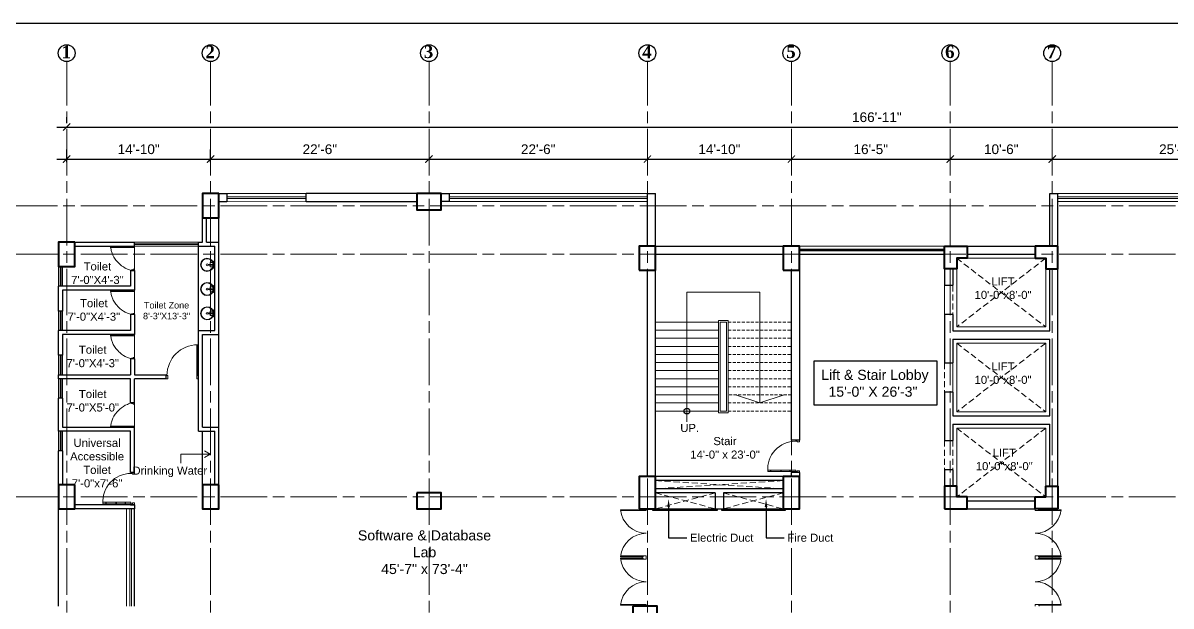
# Model space of a CAD drawing. Header units: inches. Extents: x -12 to 20935469, y -1604 to 24729220.
# Drawn here: x 20872305 to 20873725, y 24721861 to 24722582 of the extents above; entities that cross this region are included whole.
import ezdxf
from ezdxf import colors
from ezdxf.entities.mleader import LeaderData, LeaderLine
from ezdxf.math import Vec2, Vec3

# ---------------------------------------------------------------- set-up
doc = ezdxf.new("R2010")
doc.units = ezdxf.units.IN
doc.header["$LTSCALE"] = 0.03
doc.header["$MEASUREMENT"] = 0
doc.header["$PDMODE"] = 32
doc.header["$PDSIZE"] = 15
doc.linetypes.add('ACAD_ISO08W100', pattern=[36, 24, -3, 6, -3])
doc.linetypes.add('DASHED2', pattern=[0.375, 0.25, -0.125])
for name, color, linetype, lineweight in [('column', 1, 'Continuous', 40), ('Dim Line', 252, 'Continuous', 13), ('Door', 7, 'Continuous', 18), ('Dot', 253, 'Continuous', 0), ('Gas', 21, 'Continuous', 5), ('Glass Line', 252, 'Continuous', 9), ('Grid Line', 252, 'Continuous', 18), ('Hatch', 253, 'Continuous', 15), ('Main Wall', 7, 'Continuous', 30), ('RAIL', 23, 'Continuous', 13), ('STAIR', 46, 'Continuous', 15), ('TOILET FIXTURE', 142, 'Continuous', 5), ('wind.', 150, 'Continuous', 20)]:
    doc.layers.add(name, color=color, linetype=linetype, lineweight=lineweight)
doc.layers.add('FUR', color=251, linetype='Continuous')
doc.layers.add('TEXT', color=7, linetype='Continuous')
doc.styles.add('2', font='swisscl.ttf')
doc.styles.add('RomanS', font='arial.ttf', dxfattribs={"height": 12})
doc.styles.get("Standard").update_dxf_attribs({"font": 'timesbd.ttf'})
doc.dimstyles.new('Aec_Arch_I', dxfattribs={"dimscale": 96, "dimtxt": 12, "dimasz": 0.09375, "dimexe": 0.125, "dimexo": 0.125, "dimgap": 0.0625, "dimtad": 1, "dimdec": 0, "dimzin": 3, "dimdsep": 46, "dimlunit": 4, "dimtxsty": 'RomanS', "dimblk1": 'ARCHTICK', "dimblk2": 'ARCHTICK', "dimsah": 1, "dimcen": 0.09375, "dimdle": 0.125, "dimadec": 0, "dimazin": 0, "dimtfac": 0.75, "dimtdec": 0, "dimtmove": 2, "dimatfit": 3, "dimldrblk": 'ARCHTICK', "dimfxl": 1, "dimfrac": 1, "dimtolj": 1, "dimtzin": 0, "dimarcsym": 0})

# ---------------------------------------------------------------- blocks, each defined once
blk = doc.blocks.new('Door_45')
at = {"layer": 'Door'}
for p, q in [((1.5, 5), (1.5, 44)), ((1.5, 40), (2.2, 40)), ((2.2, 40), (2.2, 39.5)), ((2.2, 39.5), (2.7, 39.5)), ((2.7, 39.5), (2.7, 40)), ((2.7, 40), (3.5, 40)), ((3.5, 44), (3.5, 5)), ((1.5, 25.8), (2.2, 25.8)), ((2.2, 25.8), (2.2, 25.3)), ((2.2, 25.3), (2.7, 25.3)), ((2.7, 25.8), (3.5, 25.8)), ((2.7, 25.3), (2.7, 25.8)), ((0, 0), (0, 5)), ((0, 5), (1.5, 5)), ((1.5, 12.6), (2.2, 12.6)), ((3.5, 5), (1.5, 5)), ((1.5, 5), (1.5, 3)), ((1.5, 3), (2.5, 3)), ((2.2, 12.6), (2.2, 13.1)), ((2.2, 13.1), (2.7, 13.1)), ((2.5, 3), (2.5, 0)), ((2.7, 13.1), (2.7, 12.6)), ((2.7, 12.6), (3.5, 12.6)), ((42.5, 3), (42.5, 0)), ((43.5, 3), (42.5, 3)), ((45, 5), (43.5, 5)), ((43.5, 5), (43.5, 3)), ((45, 0), (45, 5)), ((2.5, 0), (0, 0)), ((42.5, 0), (45, 0))]:
    blk.add_line(p, q, dxfattribs=at)
blk.add_arc((4.7, 5.3), 38.8, 359.6233, 94.6685, dxfattribs=at)
blk = doc.blocks.new('_ArchTick')
at = {"color": 0, "linetype": 'ByBlock', "lineweight": 35, "const_width": 0.15}
blk.add_lwpolyline([(-0.5, -0.5), (0.5, 0.5)], dxfattribs=at)
blk = doc.blocks.new('*D14')
at = {"layer": 'Defpoints', "color": 0, "transparency": 16777216}
for p in [(20831126.3, 24724578.2), (20830948.3, 24724562.3), (20831126.3, 24724562.3)]:
    blk.add_point(p, dxfattribs=at)
at = {"layer": 'Dim Line', "color": 0, "lineweight": -2, "transparency": 16777216}
for p, q in [((20830948.3, 24724574.3), (20830948.3, 24724590.2)), ((20831126.3, 24724574.3), (20831126.3, 24724590.2)), ((20830936.3, 24724578.2), (20831138.3, 24724578.2))]:
    blk.add_line(p, q, dxfattribs=at)
at = {"layer": 'Dim Line', "color": 0, "lineweight": -2, "transparency": 16777216, "xscale": 9, "yscale": 9, "zscale": 9, "rotation": 180}
blk.add_blockref('_ArchTick', (20830948.3, 24724578.2), dxfattribs=at)
at = {"layer": 'Dim Line', "color": 0, "lineweight": -2, "transparency": 16777216, "xscale": 9, "yscale": 9, "zscale": 9}
blk.add_blockref('_ArchTick', (20831126.3, 24724578.2), dxfattribs=at)
at = {"layer": 'Dim Line', "color": 0, "transparency": 16777216, "insert": (20831037.3, 24724590.3), "char_height": 12, "attachment_point": 5, "style": 'RomanS'}
blk.add_mtext('\\A1;14\'-10"', dxfattribs=at)
blk = doc.blocks.new('*D7')
at = {"layer": 'Defpoints', "color": 0, "transparency": 16777216}
for p in [(20831396.3, 24724578.2), (20831396.3, 24724578.2), (20831126.3, 24724562.3)]:
    blk.add_point(p, dxfattribs=at)
at = {"layer": 'Dim Line', "color": 0, "lineweight": -2, "transparency": 16777216}
for p, q in [((20831126.3, 24724574.3), (20831126.3, 24724590.2)), ((20831114.3, 24724578.2), (20831408.3, 24724578.2))]:
    blk.add_line(p, q, dxfattribs=at)
at = {"layer": 'Dim Line', "color": 0, "lineweight": -2, "transparency": 16777216, "xscale": 9, "yscale": 9, "zscale": 9, "rotation": 180}
blk.add_blockref('_ArchTick', (20831126.3, 24724578.2), dxfattribs=at)
at = {"layer": 'Dim Line', "color": 0, "lineweight": -2, "transparency": 16777216, "xscale": 9, "yscale": 9, "zscale": 9}
blk.add_blockref('_ArchTick', (20831396.3, 24724578.2), dxfattribs=at)
at = {"layer": 'Dim Line', "color": 0, "transparency": 16777216, "insert": (20831261.3, 24724590.3), "char_height": 12, "attachment_point": 5, "style": 'RomanS'}
blk.add_mtext('\\A1;22\'-6"', dxfattribs=at)
blk = doc.blocks.new('*D8')
at = {"layer": 'Defpoints', "color": 0, "transparency": 16777216}
for p in [(20831396.3, 24724578.2), (20831666.3, 24724578.2), (20831666.3, 24724578.2)]:
    blk.add_point(p, dxfattribs=at)
at = {"layer": 'Dim Line', "color": 0, "lineweight": -2, "transparency": 16777216}
blk.add_line((20831384.3, 24724578.2), (20831678.3, 24724578.2), dxfattribs=at)
at = {"layer": 'Dim Line', "color": 0, "lineweight": -2, "transparency": 16777216, "xscale": 9, "yscale": 9, "zscale": 9, "rotation": 180}
blk.add_blockref('_ArchTick', (20831396.3, 24724578.2), dxfattribs=at)
at = {"layer": 'Dim Line', "color": 0, "lineweight": -2, "transparency": 16777216, "xscale": 9, "yscale": 9, "zscale": 9}
blk.add_blockref('_ArchTick', (20831666.3, 24724578.2), dxfattribs=at)
at = {"layer": 'Dim Line', "color": 0, "transparency": 16777216, "insert": (20831531.3, 24724590.3), "char_height": 12, "attachment_point": 5, "style": 'RomanS'}
blk.add_mtext('\\A1;22\'-6"', dxfattribs=at)
blk = doc.blocks.new('*D9')
at = {"layer": 'Defpoints', "color": 0, "transparency": 16777216}
for p in [(20831666.3, 24724578.2), (20831844.3, 24724578.2), (20831844.3, 24724578.2)]:
    blk.add_point(p, dxfattribs=at)
at = {"layer": 'Dim Line', "color": 0, "lineweight": -2, "transparency": 16777216}
blk.add_line((20831654.3, 24724578.2), (20831856.3, 24724578.2), dxfattribs=at)
at = {"layer": 'Dim Line', "color": 0, "lineweight": -2, "transparency": 16777216, "xscale": 9, "yscale": 9, "zscale": 9, "rotation": 180}
blk.add_blockref('_ArchTick', (20831666.3, 24724578.2), dxfattribs=at)
at = {"layer": 'Dim Line', "color": 0, "lineweight": -2, "transparency": 16777216, "xscale": 9, "yscale": 9, "zscale": 9}
blk.add_blockref('_ArchTick', (20831844.3, 24724578.2), dxfattribs=at)
at = {"layer": 'Dim Line', "color": 0, "transparency": 16777216, "insert": (20831755.3, 24724590.3), "char_height": 12, "attachment_point": 5, "style": 'RomanS'}
blk.add_mtext('\\A1;14\'-10"', dxfattribs=at)
blk = doc.blocks.new('*D21')
at = {"layer": 'Defpoints', "color": 0, "transparency": 16777216}
for p in [(20831844.3, 24724578.2), (20832040.8, 24724578.2), (20832040.8, 24724578.2)]:
    blk.add_point(p, dxfattribs=at)
at = {"layer": 'Dim Line', "color": 0, "lineweight": -2, "transparency": 16777216}
for p, q in [((20831832.3, 24724578.2), (20832052.8, 24724578.2)), ((20831844.3, 24724566.2), (20831844.3, 24724566.2)), ((20832040.8, 24724566.2), (20832040.8, 24724566.2))]:
    blk.add_line(p, q, dxfattribs=at)
at = {"layer": 'Dim Line', "color": 0, "lineweight": -2, "transparency": 16777216, "xscale": 9, "yscale": 9, "zscale": 9, "rotation": 180}
blk.add_blockref('_ArchTick', (20831844.3, 24724578.2), dxfattribs=at)
at = {"layer": 'Dim Line', "color": 0, "lineweight": -2, "transparency": 16777216, "xscale": 9, "yscale": 9, "zscale": 9}
blk.add_blockref('_ArchTick', (20832040.8, 24724578.2), dxfattribs=at)
at = {"layer": 'Dim Line', "color": 0, "transparency": 16777216, "insert": (20831942.5, 24724590.3), "char_height": 12, "attachment_point": 5, "style": 'RomanS'}
blk.add_mtext('\\A1;16\'-5"', dxfattribs=at)
blk = doc.blocks.new('*D22')
at = {"layer": 'Defpoints', "color": 0, "transparency": 16777216}
for p in [(20832040.8, 24724578.2), (20832166.8, 24724578.2), (20832166.8, 24724578.2)]:
    blk.add_point(p, dxfattribs=at)
at = {"layer": 'Dim Line', "color": 0, "lineweight": -2, "transparency": 16777216}
for p, q in [((20832028.8, 24724578.2), (20832178.8, 24724578.2)), ((20832040.8, 24724566.2), (20832040.8, 24724566.2)), ((20832166.8, 24724566.2), (20832166.8, 24724566.2))]:
    blk.add_line(p, q, dxfattribs=at)
at = {"layer": 'Dim Line', "color": 0, "lineweight": -2, "transparency": 16777216, "xscale": 9, "yscale": 9, "zscale": 9, "rotation": 180}
blk.add_blockref('_ArchTick', (20832040.8, 24724578.2), dxfattribs=at)
at = {"layer": 'Dim Line', "color": 0, "lineweight": -2, "transparency": 16777216, "xscale": 9, "yscale": 9, "zscale": 9}
blk.add_blockref('_ArchTick', (20832166.8, 24724578.2), dxfattribs=at)
at = {"layer": 'Dim Line', "color": 0, "transparency": 16777216, "insert": (20832103.8, 24724590.3), "char_height": 12, "attachment_point": 5, "style": 'RomanS'}
blk.add_mtext('\\A1;10\'-6"', dxfattribs=at)
blk = doc.blocks.new('*D23')
at = {"layer": 'Defpoints', "color": 0, "transparency": 16777216}
for p in [(20832166.8, 24724578.2), (20832473.8, 24724578.2), (20832473.8, 24724578.2)]:
    blk.add_point(p, dxfattribs=at)
at = {"layer": 'Dim Line', "color": 0, "lineweight": -2, "transparency": 16777216}
for p, q in [((20832154.8, 24724578.2), (20832485.8, 24724578.2)), ((20832166.8, 24724566.2), (20832166.8, 24724566.2)), ((20832473.8, 24724566.2), (20832473.8, 24724566.2))]:
    blk.add_line(p, q, dxfattribs=at)
at = {"layer": 'Dim Line', "color": 0, "lineweight": -2, "transparency": 16777216, "xscale": 9, "yscale": 9, "zscale": 9, "rotation": 180}
blk.add_blockref('_ArchTick', (20832166.8, 24724578.2), dxfattribs=at)
at = {"layer": 'Dim Line', "color": 0, "lineweight": -2, "transparency": 16777216, "xscale": 9, "yscale": 9, "zscale": 9}
blk.add_blockref('_ArchTick', (20832473.8, 24724578.2), dxfattribs=at)
at = {"layer": 'Dim Line', "color": 0, "transparency": 16777216, "insert": (20832320.3, 24724590.3), "char_height": 12, "attachment_point": 5, "style": 'RomanS'}
blk.add_mtext('\\A1;25\'-7"', dxfattribs=at)
blk = doc.blocks.new('*D13')
at = {"layer": 'Defpoints', "color": 0, "transparency": 16777216}
for p in [(20830948.3, 24724610.7), (20832951.8, 24724617.8), (20832951.8, 24724610.7)]:
    blk.add_point(p, dxfattribs=at)
at = {"layer": 'Dim Line', "color": 0, "lineweight": -2, "transparency": 16777216}
for p, q in [((20830948.3, 24724622.7), (20830948.3, 24724629.8)), ((20832951.8, 24724622.7), (20832951.8, 24724629.8)), ((20830936.3, 24724617.8), (20832963.8, 24724617.8))]:
    blk.add_line(p, q, dxfattribs=at)
at = {"layer": 'Dim Line', "color": 0, "lineweight": -2, "transparency": 16777216, "xscale": 9, "yscale": 9, "zscale": 9, "rotation": 180}
blk.add_blockref('_ArchTick', (20830948.3, 24724617.8), dxfattribs=at)
at = {"layer": 'Dim Line', "color": 0, "lineweight": -2, "transparency": 16777216, "xscale": 9, "yscale": 9, "zscale": 9}
blk.add_blockref('_ArchTick', (20832951.8, 24724617.8), dxfattribs=at)
at = {"layer": 'Dim Line', "color": 0, "transparency": 16777216, "insert": (20831950, 24724629.9), "char_height": 12, "attachment_point": 5, "style": 'RomanS'}
blk.add_mtext('\\A1;166\'-11"', dxfattribs=at)
blk = doc.blocks.new('sssss-flat-876')
at = {"layer": 'Door', "linetype": 'Continuous', "ltscale": 3}
blk.add_line((3666.5, 84027.2), (3666.5, 84055.7), dxfattribs=at)
at = {"layer": 'Door', "linetype": 'Continuous', "ltscale": 3, "extrusion": (-7.21527e-09, -3.35624e-18, 1), "elevation": 0}
for points in [[(3666.5, 84057.2), (3666.5, 84055.7), (3668.4, 84055.7), (3668.4, 84056.5), (3670.2, 84056.5), (3670.2, 84057.2)], [(3668.4, 84055.7), (3696.2, 84055.7), (3696.2, 84056.5), (3668.4, 84056.5)]]:
    blk.add_lwpolyline(points, close=True, dxfattribs=at)
at = {"layer": 'Door', "linetype": 'Continuous', "ltscale": 3, "flags": 128}
blk.add_lwpolyline([(3670.2, 84027.2, 0.04096), (3675.5, 84028.9, 0.082496), (3684.9, 84034.8, 0.052187), (3689.7, 84040, 0.043988), (3692.9, 84045, 0.036571), (3694.8, 84049.6, 0.034751), (3695.9, 84054.2, 0.011435), (3696.2, 84055.7)], format="xyb", dxfattribs=at)
at = {"layer": 'Door', "linetype": 'Continuous', "ltscale": 3}
blk.add_lwpolyline([(3666.5, 84027.2), (3666.5, 84028.7), (3668.4, 84028.7), (3668.4, 84027.9), (3670.2, 84027.9), (3670.2, 84027.2)], close=True, dxfattribs=at)
blk = doc.blocks.new('7-flat-72')
at = {"layer": 'Glass Line', "color": 8, "ltscale": 20}
for p, q in [((-64478.7, 376960.5), (-64480.3, 376960.5)), ((-64480.3, 376959.5), (-64480.3, 376960.5)), ((-64480.3, 376959.5), (-64480.3, 376960.5)), ((-64478.7, 376959.5), (-64480.3, 376959.5)), ((-64480.3, 376959.1), (-64480.3, 376959.4)), ((-64478.7, 376959.4), (-64480.3, 376959.4)), ((-64478.7, 376959.1), (-64480.3, 376959.1)), ((-64480.2, 376959.4), (-64480.2, 376959.5)), ((-64480.1, 376959.5), (-64480.1, 376960.5)), ((-64479.9, 376959.5), (-64479.9, 376960.5)), ((-64479.5, 376959.5), (-64479.5, 376960.5)), ((-64479.1, 376959.5), (-64479.1, 376960.5)), ((-64478.9, 376959.5), (-64478.9, 376960.5)), ((-64478.9, 376959.4), (-64478.9, 376959.5)), ((-64478.8, 376959.5), (-64478.8, 376960.5)), ((-64478.7, 376959.5), (-64478.7, 376960.5)), ((-64478.7, 376959.1), (-64478.7, 376959.4)), ((-64475.1, 376959.4), (-64476.9, 376959.4)), ((-64476.9, 376959.1), (-64476.9, 376959.4)), ((-64475.1, 376959.1), (-64476.9, 376959.1)), ((-64476.6, 376959.4), (-64476.6, 376966.6)), ((-64475.5, 376966.6), (-64476.6, 376966.6)), ((-64475.5, 376959.4), (-64475.5, 376966.6)), ((-64475.1, 376959.1), (-64475.1, 376959.4)), ((-64473.3, 376960.5), (-64471.7, 376960.5)), ((-64473.3, 376959.5), (-64473.3, 376960.5)), ((-64473.3, 376959.5), (-64473.3, 376960.5)), ((-64473.3, 376959.5), (-64471.7, 376959.5)), ((-64473.3, 376959.1), (-64473.3, 376959.4)), ((-64473.3, 376959.4), (-64471.7, 376959.4)), ((-64473.3, 376959.1), (-64471.7, 376959.1)), ((-64473.1, 376959.5), (-64473.1, 376960.5)), ((-64473.1, 376959.4), (-64473.1, 376959.5)), ((-64472.9, 376959.5), (-64472.9, 376960.5)), ((-64472.5, 376959.5), (-64472.5, 376960.5)), ((-64472.1, 376959.5), (-64472.1, 376960.5)), ((-64471.9, 376959.5), (-64471.9, 376960.5)), ((-64471.9, 376959.4), (-64471.9, 376959.5)), ((-64471.8, 376959.5), (-64471.8, 376960.5)), ((-64471.7, 376959.5), (-64471.7, 376960.5)), ((-64471.7, 376959.1), (-64471.7, 376959.4))]:
    blk.add_line(p, q, dxfattribs=at)
blk.add_circle((-64476, 376968.4, 0), 1.08, dxfattribs=at)
for radius, start, end in [(8.1, 273.8334, 266.1883), (7.55, 274.115, 265.9068)]:
    blk.add_arc((-64476, 376968.4, 0), radius, start, end, dxfattribs=at)
blk = doc.blocks.new('SFSFSFS-flat-72')
at = {"layer": 'TOILET FIXTURE', "ltscale": 0.2}
blk.add_lwpolyline([(-3918.5, -3608.1), (-3918.5, -3602.7), (-3923.9, -3602.7), (-3923.9, -3608.1)], close=True, dxfattribs=at)
at = {"layer": 'TOILET FIXTURE', "ltscale": 20}
blk.add_blockref('7-flat-72', (60554.8, -380567.2), dxfattribs=at)
blk = doc.blocks.new('$D40')
at = {"layer": 'Door'}
for p, q in [((1, 4), (1, 42)), ((2, 0), (2, 42)), ((1, 5), (0, 5)), ((2, 0), (0, 0)), ((2, 4), (1, 4)), ((39, 4), (38, 4)), ((38, 4), (38, 0)), ((40, 0), (38, 0)), ((40, 5), (39, 5)), ((39, 5), (39, 4))]:
    blk.add_line(p, q, dxfattribs=at)
blk.add_arc((1, 4), 38, 0, 90, dxfattribs=at)
blk = doc.blocks.new('A$C36295410')
at = {"layer": 'Door'}
for p, q in [((1, 4), (1, 32)), ((2, 0), (2, 32)), ((58, 0), (58, 32)), ((59, 4), (59, 32)), ((1, 5), (0, 5)), ((2, 4), (1, 4)), ((58, 4), (59, 4)), ((59, 5), (60, 5)), ((2, 0), (0, 0)), ((58, 0), (60, 0))]:
    blk.add_line(p, q, dxfattribs=at)
for centre, start, end in [((-2.5, -0.3), 0.5906, 83.7783), ((62.5, -0.3), 96.2217, 179.4094)]:
    blk.add_arc(centre, 32.5, start, end, dxfattribs=at)
blk = doc.blocks.new('fff')
at = {"layer": 'Grid Line', "color": 252, "linetype": 'ACAD_ISO08W100', "lineweight": 9, "ltscale": 80, "true_color": 0x939598}
for p, q in [((20830948.3, 24723521.1), (20830948.3, 24724698.8)), ((20831126.3, 24723521.1), (20831126.3, 24724698.8)), ((20831396.3, 24723521.1), (20831396.3, 24724698.8)), ((20831666.3, 24723521.1), (20831666.3, 24724698.8)), ((20831844.3, 24723521.1), (20831844.3, 24724698.8)), ((20832040.8, 24723521.1), (20832040.8, 24724698.8)), ((20832166.8, 24723521.1), (20832166.8, 24724698.8)), ((20833096.9, 24724520.6), (20830726.1, 24724520.6)), ((20833096.9, 24724460.6), (20830726.1, 24724460.6)), ((20833096.9, 24724160.7), (20830726.1, 24724160.7))]:
    blk.add_line(p, q, dxfattribs=at)
at = {"layer": 'Dim Line'}
for base, p1, p2, picture, middle in [((20832951.7523, 24724617.8128), (20830948.3088, 24724610.7482), (20832951.7523, 24724610.7482), '*D13', (20831950.0306, 24724629.9397)), ((20831126.3, 24724578.2), (20830948.3, 24724562.3), (20831126.3, 24724562.3), '*D14', (20831037.3, 24724590.3)), ((20831396.3, 24724578.2), (20831126.3, 24724562.3), (20831396.3, 24724578.2), '*D7', (20831261.3, 24724590.3)), ((20831666.3, 24724578.2), (20831396.3, 24724578.2), (20831666.3, 24724578.2), '*D8', (20831531.3, 24724590.3)), ((20831844.3, 24724578.2), (20831666.3, 24724578.2), (20831844.3, 24724578.2), '*D9', (20831755.3, 24724590.3)), ((20832040.7792, 24724578.1666), (20831844.25, 24724578.1666), (20832040.7792, 24724578.1666), '*D21', (20831942.5146, 24724590.2934)), ((20832166.8, 24724578.2), (20832040.8, 24724578.2), (20832166.8, 24724578.2), '*D22', (20832103.8, 24724590.3)), ((20832473.8, 24724578.2), (20832166.8, 24724578.2), (20832473.8, 24724578.2), '*D23', (20832320.3, 24724590.3))]:
    dim = blk.add_linear_dim(base=base, p1=p1, p2=p2, dimstyle='Aec_Arch_I', dxfattribs=at)
    dim.commit()
    dim.dimension.update_dxf_attribs({"geometry": picture, "text_midpoint": middle})

msp = doc.modelspace()

# ---------------------------------------------------------------- linework, layer by layer
for p, q in [((20872822.3, 24722370.9), (20872822.3, 24722360.9)), ((20872547.3, 24722310.9), (20872547.3, 24722340.9)), ((20872349.3, 24722310.9), (20872349.3, 24722310.9)), ((20872522.3, 24722201.6), (20872522.3, 24722305.9)), ((20873265.2, 24722296), (20873444.8, 24722296)), ((20872547.3, 24722082), (20872547.3, 24722196.6)), ((20872527.3, 24722011), (20872527.3, 24722077)), ((20872349.3, 24721861), (20872349.3, 24721984)), ((20872438.3, 24721986.2), (20872443.3, 24721986.2)), ((20872433.3, 24721981.2), (20872349.3, 24721981)), ((20872443.3, 24721861), (20872443.3, 24721981.2))]:
    msp.add_line(p, q)
for points in [[(20873283.4, 24722164.1), (20873435, 24722164.1), (20873435, 24722109.5), (20873283.4, 24722109.5)], [(20873084.2, 24721981), (20873163.5, 24721981), (20873163.5, 24721979), (20873084.2, 24721979)], [(20873169.2, 24721981), (20873247.5, 24721981), (20873247.5, 24721979), (20873169.2, 24721979)]]:
    msp.add_lwpolyline(points, close=True)
msp.add_circle((20873126.2, 24722102), 3.61)
at = {"layer": 'column', "lineweight": 40, "ltscale": 20}
for points in [[(20872547.3, 24722370.9), (20872527.3, 24722370.9), (20872527.3, 24722340.9), (20872547.3, 24722340.9)], [(20872792.3, 24722370.9), (20872792.3, 24722350.9), (20872822.3, 24722350.9), (20872822.3, 24722370.9)], [(20872369.3, 24722310.9), (20872349.3, 24722310.9), (20872349.3, 24722280.9), (20872369.3, 24722280.9)], [(20873067.3, 24722276), (20873087.3, 24722276), (20873087.3, 24722306), (20873067.3, 24722306)], [(20873245.2, 24722276), (20873265.2, 24722276), (20873265.2, 24722306), (20873245.2, 24722306)], [(20872369.3, 24722011), (20872349.3, 24722011), (20872349.3, 24721981), (20872369.3, 24721981)], [(20872547.3, 24722011), (20872527.3, 24722011), (20872527.3, 24721981), (20872547.3, 24721981)], [(20873067.3, 24721981), (20873087.3, 24721981), (20873087.3, 24722021), (20873067.3, 24722021)], [(20873245.2, 24721981), (20873265.2, 24721981), (20873265.2, 24722021), (20873245.2, 24722021)], [(20872792.3, 24722001), (20872792.3, 24721981), (20872822.2, 24721981), (20872822.2, 24722001)], [(20873059.3, 24721861), (20873059.3, 24721841), (20873089.3, 24721841), (20873089.3, 24721861)]]:
    msp.add_lwpolyline(points, close=True, dxfattribs=at)
for points in [[(20873444.8, 24722306), (20873472.8, 24722306), (20873472.8, 24722291), (20873459.8, 24722291), (20873459.8, 24722278), (20873444.8, 24722278), (20873444.8, 24722306)], [(20873584.8, 24722306), (20873556.8, 24722306), (20873556.8, 24722291), (20873569.8, 24722291), (20873569.8, 24722278), (20873584.8, 24722278), (20873584.8, 24722306)], [(20873444.8, 24721981), (20873472.8, 24721981), (20873472.8, 24721996), (20873459.8, 24721996), (20873459.8, 24722009), (20873444.8, 24722009), (20873444.8, 24721981)], [(20873584.8, 24721981), (20873556.8, 24721981), (20873556.8, 24721996), (20873569.8, 24721996), (20873569.8, 24722009), (20873584.8, 24722009), (20873584.8, 24721981)]]:
    msp.add_lwpolyline(points, dxfattribs=at)
at = {"layer": 'Defpoints'}
msp.add_lwpolyline([(20872104.8, 24722581.7), (20874543.6, 24722581.7), (20874543.6, 24721123.2), (20872104.8, 24721123.2)], close=True, dxfattribs=at)
at = {"layer": 'Dot', "linetype": 'DASHED2', "lineweight": 0, "ltscale": 1000}
for p, q in [((20873459.7, 24722291), (20873569.8, 24722206)), ((20873569.8, 24722291), (20873459.7, 24722206)), ((20873454.8, 24722257.5), (20873454.8, 24722221.5)), ((20873459.7, 24722186), (20873569.8, 24722101)), ((20873569.8, 24722186), (20873459.7, 24722101)), ((20873444.8, 24722161.5), (20873444.8, 24722125.5)), ((20873459.8, 24722081), (20873569.8, 24721995.9)), ((20873569.8, 24722081), (20873459.8, 24721995.9)), ((20873444.8, 24722065.5), (20873444.8, 24722029.5)), ((20873454.8, 24722065.5), (20873454.8, 24722029.5)), ((20873087.3, 24722016), (20873245.2, 24722006)), ((20873245.2, 24722016), (20873087.3, 24722006)), ((20873161.2, 24722001), (20873087.3, 24721981)), ((20873087.3, 24722001), (20873161.2, 24721981)), ((20873171.2, 24722001), (20873245.2, 24721981)), ((20873245.2, 24722001), (20873171.2, 24721981))]:
    msp.add_line(p, q, dxfattribs=at)
at = {"layer": 'Gas', "color": 0, "lineweight": 5}
for points in [[(20873459.7, 24722206), (20873569.8, 24722206), (20873569.8, 24722291), (20873459.7, 24722291)], [(20873177.2, 24722100), (20873165.2, 24722100), (20873165.2, 24722214), (20873177.2, 24722214)], [(20873175.2, 24722102), (20873167.2, 24722102), (20873167.2, 24722212), (20873175.2, 24722212)], [(20873459.7, 24722101), (20873569.8, 24722101), (20873569.8, 24722186), (20873459.7, 24722186)], [(20873459.8, 24721995.9), (20873569.8, 24721995.9), (20873569.8, 24722081), (20873459.8, 24722081)]]:
    msp.add_lwpolyline(points, close=True, dxfattribs=at)
at = {"layer": 'Hatch', "lineweight": 0}
msp.add_line((20873444.8, 24722257.5), (20873444.8, 24722221.5), dxfattribs=at)
at = {"layer": 'Main Wall'}
for p, q in [((20872547.3, 24722370.9), (20872557.3, 24722370.9)), ((20872557.3, 24722370.9), (20872557.3, 24722360.8)), ((20872792.3, 24722370.9), (20872655.3, 24722370.9)), ((20872655.3, 24722360.9), (20872655.3, 24722370.9)), ((20873077.3, 24722370.9), (20873087.3, 24722370.9)), ((20873077.3, 24722306), (20873077.3, 24722370.9)), ((20873087.3, 24722306), (20873087.3, 24722370.9)), ((20873574.8, 24722370.9), (20873584.8, 24722370.9)), ((20873574.8, 24722306), (20873574.8, 24722370.9)), ((20873584.8, 24722306), (20873584.8, 24722370.9)), ((20872557.3, 24722360.8), (20872547.3, 24722360.8)), ((20872655.3, 24722360.9), (20872792.3, 24722360.9)), ((20872527.3, 24722310.9), (20872527.3, 24722340.9)), ((20872532.3, 24722310.9), (20872532.3, 24722340.9)), ((20872369.3, 24722310.9), (20872443.3, 24722310.9)), ((20872443.3, 24722305.9), (20872443.3, 24722310.9)), ((20872522.3, 24722310.9), (20872527.3, 24722310.9)), ((20872522.3, 24722305.9), (20872522.3, 24722310.9)), ((20872532.3, 24722310.9), (20872547.3, 24722310.9)), ((20872547.3, 24722196.6), (20872547.3, 24722310.9)), ((20872369.3, 24722305.9), (20872443.3, 24722305.9)), ((20872522.3, 24722305.9), (20872542.3, 24722305.9)), ((20872542.3, 24722201.6), (20872542.3, 24722305.9)), ((20873087.3, 24722306), (20873245.2, 24722306)), ((20873087.3, 24722295.9), (20873087.3, 24722296)), ((20873087.3, 24722296), (20873245.2, 24722296)), ((20873472.8, 24722306), (20873574.8, 24722306)), ((20873472.8, 24722296), (20873556.8, 24722296)), ((20873087.3, 24722021), (20873087.3, 24722280)), ((20872438.3, 24722275.9), (20872443.3, 24722275.9)), ((20872438.3, 24722275.9), (20872438.3, 24722256.3)), ((20873077.3, 24722021), (20873077.3, 24722276)), ((20873255.2, 24722276), (20873255.2, 24722066)), ((20873265.2, 24722276), (20873265.2, 24722066)), ((20873584.8, 24722009), (20873584.8, 24722278)), ((20872438.3, 24722256.3), (20872349.3, 24722256.3)), ((20872349.3, 24722225.6), (20872349.3, 24722256.3)), ((20872443.3, 24722251.3), (20872354.3, 24722251.3)), ((20872354.3, 24722225.6), (20872349.3, 24722225.6)), ((20872438.3, 24722221.3), (20872438.3, 24722201.6)), ((20872443.3, 24722221.3), (20872438.3, 24722221.3)), ((20872438.3, 24722201.6), (20872349.3, 24722201.6)), ((20872349.3, 24722171), (20872349.3, 24722201.6)), ((20872354.3, 24722196.6), (20872354.3, 24722171)), ((20872443.3, 24722196.6), (20872354.3, 24722196.6)), ((20872522.3, 24722147), (20872522.3, 24722201.6)), ((20872522.3, 24722201.6), (20872542.3, 24722201.6)), ((20872527.3, 24722082), (20872527.3, 24722196.6)), ((20872527.3, 24722196.6), (20872547.3, 24722196.6)), ((20873454.8, 24722201), (20873574.8, 24722201)), ((20873454.8, 24722191), (20873574.8, 24722191)), ((20872354.3, 24722171), (20872349.3, 24722171)), ((20872443.3, 24722166.6), (20872438.3, 24722166.6)), ((20872349.3, 24722147), (20872438.3, 24722147)), ((20872349.3, 24722142), (20872349.3, 24722147)), ((20872438.3, 24722142), (20872349.3, 24722142)), ((20872438.3, 24722112), (20872438.3, 24722142)), ((20872443.3, 24722112), (20872443.3, 24722142)), ((20872482.3, 24722142), (20872443.3, 24722142)), ((20872482.3, 24722142), (20872482.3, 24722147)), ((20872522.3, 24722077), (20872522.3, 24722147)), ((20872354.3, 24722118), (20872349.3, 24722118)), ((20872354.3, 24722118), (20872354.3, 24722082)), ((20872443.3, 24722112), (20872438.3, 24722112)), ((20873454.8, 24722096), (20873574.8, 24722096)), ((20872354.3, 24722082), (20872443.3, 24722082)), ((20872443.3, 24722026.2), (20872443.3, 24722082)), ((20872527.3, 24722082), (20872547.3, 24722082)), ((20872547.3, 24722011), (20872547.3, 24722082)), ((20873454.8, 24722086), (20873574.8, 24722086)), ((20872438.3, 24722026.2), (20872438.3, 24722077)), ((20872522.3, 24722077), (20872542.3, 24722077)), ((20872542.3, 24722011), (20872542.3, 24722077)), ((20872349.3, 24722011), (20872349.3, 24722053)), ((20872354.3, 24722053), (20872349.3, 24722053)), ((20873265.2, 24722066), (20873255.2, 24722066)), ((20872443.3, 24722026.2), (20872438.3, 24722026.2)), ((20873255.2, 24722026), (20873255.2, 24722021)), ((20873265.2, 24722026), (20873255.2, 24722026)), ((20873265.2, 24722026), (20873265.2, 24722021)), ((20873245.2, 24722021), (20873087.3, 24722021)), ((20873245.2, 24722016), (20873087.3, 24722016)), ((20873245.2, 24722006), (20873087.3, 24722006)), ((20873161.2, 24722001), (20873087.3, 24722001)), ((20873161.2, 24722001), (20873161.2, 24721981)), ((20873245.2, 24722001), (20873171.2, 24722001)), ((20873171.2, 24722001), (20873171.2, 24721981)), ((20872443.3, 24721986.2), (20872369.3, 24721986.2)), ((20872443.3, 24721986.2), (20872443.3, 24721981.2)), ((20872443.3, 24721981.2), (20872369.3, 24721981.2)), ((20873161.2, 24721981), (20873171.2, 24721981)), ((20873472.8, 24721981), (20873556.8, 24721981))]:
    msp.add_line(p, q, dxfattribs=at)
at = {"layer": 'Main Wall', "lineweight": 13}
msp.add_line((20873454.8, 24722161.5), (20873454.8, 24722125.5), dxfattribs=at)
at = {"layer": 'Main Wall'}
msp.add_lwpolyline([(20872822.3, 24722370.9), (20872832.3, 24722370.9), (20872832.3, 24722360.9), (20872822.3, 24722360.9)], close=True, dxfattribs=at)
for points in [[(20872443.3, 24722275.9), (20872443.3, 24722251.3)], [(20873444.8, 24722278), (20873444.8, 24722257.5), (20873454.8, 24722257.5)], [(20873454.8, 24722278), (20873454.8, 24722257.5)], [(20873574.8, 24722201), (20873574.8, 24722278)], [(20872354.3, 24722251.3), (20872354.3, 24722225.6)], [(20872443.3, 24722221.3), (20872443.3, 24722196.6)], [(20873454.8, 24722221.5), (20873444.8, 24722221.5), (20873444.8, 24722161.5), (20873454.8, 24722161.5)], [(20873454.8, 24722221.5), (20873454.8, 24722201)], [(20873454.8, 24722191), (20873454.8, 24722161.5)], [(20873574.8, 24722096), (20873574.8, 24722191)], [(20872438.3, 24722166.6), (20872438.3, 24722147)], [(20872443.3, 24722166.6), (20872443.3, 24722147)], [(20872443.3, 24722147), (20872482.3, 24722147)], [(20873454.8, 24722125.5), (20873444.8, 24722125.5), (20873444.8, 24722065.5), (20873454.8, 24722065.5)], [(20873454.8, 24722125.5), (20873454.8, 24722096)], [(20872438.3, 24722077), (20872349.3, 24722077), (20872349.3, 24722118)], [(20873454.8, 24722086), (20873454.8, 24722065.5)], [(20873574.8, 24722009), (20873574.8, 24722086)], [(20872354.3, 24722053), (20872354.3, 24722011)], [(20873454.8, 24722029.5), (20873444.8, 24722029.5), (20873444.8, 24722009), (20873444.8, 24722009)], [(20873454.8, 24722029.5), (20873454.8, 24722009)], [(20873472.8, 24721991), (20873556.8, 24721991)]]:
    msp.add_lwpolyline(points, dxfattribs=at)
at = {"layer": 'RAIL', "lineweight": 9}
for p, q in [((20873126.2, 24722088.9), (20873126.2, 24722249)), ((20873126.2, 24722249), (20873216.2, 24722249)), ((20873216.2, 24722249), (20873216.2, 24722112)), ((20873186.2, 24722122), (20873216.2, 24722112)), ((20873216.2, 24722112), (20873246.2, 24722122))]:
    msp.add_line(p, q, dxfattribs=at)
at = {"layer": 'STAIR', "color": 32, "lineweight": 5}
for p, q in [((20873087.3, 24722212), (20873165.2, 24722212)), ((20873087.3, 24722202), (20873165.2, 24722202)), ((20873087.3, 24722192), (20873165.2, 24722192)), ((20873087.3, 24722182), (20873165.2, 24722182)), ((20873087.3, 24722172), (20873165.2, 24722172)), ((20873087.3, 24722162), (20873165.2, 24722162)), ((20873087.3, 24722152), (20873165.2, 24722152)), ((20873087.3, 24722142), (20873165.2, 24722142)), ((20873087.3, 24722132), (20873165.2, 24722132)), ((20873087.3, 24722122), (20873165.2, 24722122)), ((20873087.3, 24722112), (20873165.2, 24722112)), ((20873087.3, 24722102), (20873165.2, 24722102))]:
    msp.add_line(p, q, dxfattribs=at)
at = {"layer": 'STAIR', "color": 32, "linetype": 'DASHED2', "lineweight": 5, "ltscale": 500}
for p, q in [((20873177.2, 24722212), (20873255.2, 24722212)), ((20873177.2, 24722202), (20873255.2, 24722202)), ((20873177.2, 24722192), (20873255.2, 24722192)), ((20873177.2, 24722182), (20873255.2, 24722182)), ((20873177.2, 24722172), (20873255.2, 24722172)), ((20873177.2, 24722162), (20873255.2, 24722162)), ((20873177.2, 24722152), (20873255.2, 24722152)), ((20873177.2, 24722142), (20873255.2, 24722142)), ((20873177.2, 24722132), (20873255.2, 24722132)), ((20873255.2, 24722122), (20873177.2, 24722122)), ((20873177.2, 24722112), (20873255.2, 24722112)), ((20873195.2, 24722122), (20873255.2, 24722122)), ((20873177.2, 24722102), (20873255.2, 24722102))]:
    msp.add_line(p, q, dxfattribs=at)
at = {"layer": 'STAIR', "color": 253, "lineweight": 5}
for p, q in [((20872536.9, 24722048.7), (20872500.6, 24722048.7)), ((20872500.6, 24722048.7), (20872500.6, 24722037.5)), ((20872536.9, 24722048.7), (20872529.6, 24722052.7)), ((20872536.9, 24722048.7), (20872529.6, 24722044.7))]:
    msp.add_line(p, q, dxfattribs=at)
at = {"layer": 'TEXT'}
for centre in [(20872359.3, 24722544.5), (20872537.3, 24722544.5), (20872807.3, 24722544.5), (20873077.3, 24722544.5), (20873255.2, 24722544.5), (20873451.8, 24722544.5), (20873577.8, 24722544.5)]:
    msp.add_circle(centre, 10.4, dxfattribs=at)
at = {"layer": 'wind.', "lineweight": 5}
for p, q in [((20872655.3, 24722370.9), (20872557.3, 24722370.9)), ((20872557.3, 24722366.8), (20872655.3, 24722366.9)), ((20872822.3, 24722366.9), (20872822.3, 24722366.9)), ((20872832.3, 24722370.9), (20873077.3, 24722370.9)), ((20872832.3, 24722366.9), (20873077.3, 24722366.9)), ((20873584.8, 24722370.9), (20873859.8, 24722370.9)), ((20873584.8, 24722366.9), (20873859.8, 24722366.9)), ((20872557.3, 24722364.8), (20872655.3, 24722364.9)), ((20872557.3, 24722360.8), (20872655.3, 24722360.9)), ((20872822.3, 24722364.9), (20872822.3, 24722364.9)), ((20872832.3, 24722364.9), (20873077.3, 24722364.9)), ((20872832.3, 24722360.9), (20873077.3, 24722360.9)), ((20873584.8, 24722364.9), (20873859.8, 24722364.9)), ((20873584.8, 24722360.9), (20873859.8, 24722360.9)), ((20872443.3, 24722310.9), (20872522.3, 24722310.9)), ((20872443.3, 24722308.9), (20872522.3, 24722308.9)), ((20872443.3, 24722307.9), (20872522.3, 24722307.9)), ((20872443.3, 24722305.9), (20872522.3, 24722305.9)), ((20873265.2, 24722306), (20873444.8, 24722306)), ((20873265.2, 24722302), (20873444.8, 24722302)), ((20873265.2, 24722301), (20873444.8, 24722301)), ((20873265.2, 24722300), (20873444.8, 24722300)), ((20872349.3, 24722256.2), (20872349.3, 24722280.9)), ((20872351.3, 24722256.2), (20872351.3, 24722280.9)), ((20872352.3, 24722256.2), (20872352.3, 24722280.9)), ((20872354.3, 24722256.2), (20872354.3, 24722280.9)), ((20872349.3, 24722201.6), (20872349.3, 24722225.6)), ((20872351.3, 24722201.6), (20872351.3, 24722225.6)), ((20872352.3, 24722201.6), (20872352.3, 24722225.6)), ((20872354.3, 24722201.6), (20872354.3, 24722225.6)), ((20872349.3, 24722147), (20872349.3, 24722171)), ((20872351.3, 24722147), (20872351.3, 24722171)), ((20872352.3, 24722147), (20872352.3, 24722171)), ((20872354.3, 24722147), (20872354.3, 24722171)), ((20872349.3, 24722118), (20872349.3, 24722142)), ((20872351.3, 24722118), (20872351.3, 24722142)), ((20872352.3, 24722118), (20872352.3, 24722142)), ((20872354.3, 24722118), (20872354.3, 24722142)), ((20872349.3, 24722053), (20872349.3, 24722077)), ((20872351.3, 24722053), (20872351.3, 24722077)), ((20872352.3, 24722053), (20872352.3, 24722077)), ((20872354.3, 24722053), (20872354.3, 24722077)), ((20872433.3, 24721861), (20872433.3, 24721981.2)), ((20872437.3, 24721861), (20872437.3, 24721981.2)), ((20872439.3, 24721861), (20872439.3, 24721981.2))]:
    msp.add_line(p, q, dxfattribs=at)
at = {"layer": 'wind.'}
for p, q in [((20872822.3, 24722366.9), (20872822.3, 24722366.9)), ((20872822.3, 24722366.9), (20872822.3, 24722366.9)), ((20872822.3, 24722364.9), (20872822.3, 24722364.9)), ((20872822.3, 24722364.9), (20872822.3, 24722364.9))]:
    msp.add_line(p, q, dxfattribs=at)

# ---------------------------------------------------------------- block references
msp.add_blockref('fff', (41411, -2164.7))
at = {"layer": 'Door', "ltscale": 20, "xscale": -1}
for p in [(20876109.8, 24638248.7), (20876109.8, 24638194.1), (20876109.8, 24638139.4)]:
    msp.add_blockref('sssss-flat-876', p, dxfattribs=at)
at = {"layer": 'Door', "xscale": -1}
msp.add_blockref('$D40', (20872522.3, 24722142), dxfattribs=at)
at = {"layer": 'Door', "ltscale": 20, "rotation": 180}
msp.add_blockref('sssss-flat-876', (20876109.8, 24806139.2), dxfattribs=at)
at = {"layer": 'Door', "color": 250, "ltscale": 20, "xscale": 0.8888888888759539, "yscale": 0.8888888888759539, "zscale": 0.8888888888759539, "rotation": 90.00000000000001}
for p in [(20873265.2, 24722026), (20872443.2, 24721986.2)]:
    msp.add_blockref('Door_45', p, dxfattribs=at)
at = {"layer": 'FUR', "rotation": 90.00000000000001}
for p in [(20873075.9, 24721921), (20873075.9, 24721861)]:
    msp.add_blockref('A$C36295410', p, dxfattribs=at)
at = {"layer": 'FUR', "xscale": -1, "rotation": 270}
for p in [(20873556.8, 24721921), (20873556.8, 24721861)]:
    msp.add_blockref('A$C36295410', p, dxfattribs=at)
at = {"layer": 'TOILET FIXTURE', "ltscale": 20, "rotation": 90.00000000000001}
for p in [(20868934.2, 24726204), (20868934.2, 24726174), (20868934.2, 24726144)]:
    msp.add_blockref('SFSFSFS-flat-72', p, dxfattribs=at)

# ---------------------------------------------------------------- texts
at = {"layer": 'TEXT', "char_height": 15.44, "width": 227.458, "attachment_point": 8, "rotation": 0}
for s, insert in [('\\A1;1', (20872358.8, 24722538.2)), ('\\A1;2', (20872536.7, 24722538.2)), ('\\A1;3', (20872806.7, 24722538.2)), ('\\A1;4', (20873076.7, 24722538.2)), ('\\A1;5', (20873254.7, 24722538.2)), ('\\A1;6', (20873451.2, 24722538.2)), ('\\A1;7', (20873577.2, 24722538.2))]:
    msp.add_mtext(s, dxfattribs=dict(at, insert=insert))
at = {"layer": 'TEXT', "color": 30, "lineweight": 5, "ltscale": 20, "attachment_point": 2, "style": '2'}
for s, width, gutter_width, insert, char_height in [('{\\fArial|b0|i0|c0|p34;\\C0;Toilet \\P7\'-0"X4\'-3"}', 104.76, 0.5, (20872397.3, 24722285.8), 10), ('{\\fArial|b0|i0|c0|p34;\\C0;Toilet \\P7\'-0"X4\'-3"}', 104.76, 0.5, (20872392.9, 24722240.4), 10), ('{\\fArial|b0|i0|c0|p34;\\C0;Toilet Zone\\P8\'-3"X13\'-3"}', 104.76, 0.5, (20872482.8, 24722236.8), 8), ('{\\fArial|b0|i0|c0|p34;\\C0;Toilet \\P7\'-0"X4\'-3"}', 104.76, 0.5, (20872391.5, 24722182.9), 10), ('\\pxsm1,qc;{\\fArial|b0|i0|c0|p34;\\C0; Lift & Stair Lobby\\P15\'-0" X 26\'-3" }', 146.388, 0.75, (20873356.2, 24722153), 12.476), ('{\\fArial|b0|i0|c0|p34;\\C0;Toilet \\P7\'-0"X5\'-0"}', 104.76, 0.5, (20872391.5, 24722128.1), 10), ('{\\fArial|b0|i0|c0|p34;\\C0;UP.}', 104.76, 0.5, (20873129.6, 24722086.1), 10), ('{\\fArial|b0|i0|c0|p34;\\C0;Universal Accessible Toilet\\P7\'-0"x7\'-6"}', 89.095, 0.35, (20872396.9, 24722067.7), 10), ('\\pxsm1;{\\fArial|b0|i0|c0|p34;\\C0;Stair\\P14\'-0" x 23\'-0"  }', 114.807, 0.282, (20873173.3, 24722069.9), 10), ('\\pxsm1;{\\fArial|b0|i0|c0|p34;\\C0;Drinking Water }', 88.563, 0.282, (20872486.8, 24722033.4), 10), ('\\pxsm1;{\\fArial|b0|i0|c0|p34;\\C0;Software & Database \\PLab\\P45\'-7" x 73\'-4" }', 210.15, 0.75, (20872801.7, 24721954.6), 12.476)]:
    msp.add_mtext_dynamic_manual_height_columns(s, width=width, gutter_width=gutter_width, heights=[0], dxfattribs=dict(at, insert=insert, char_height=char_height))
at = {"layer": 'TEXT', "color": 250, "lineweight": 30, "ltscale": 20, "char_height": 10, "attachment_point": 1, "style": '2'}
for width, insert in [(748.022, (20873143, 24722267.3)), (748.022, (20873143, 24722162.3)), (72.173, (20873482.4, 24722055.6))]:
    msp.add_mtext_dynamic_manual_height_columns('\\pxqc;{\\fArial|b0|i0|c0|p34;\\C256;LIFT\\P10\'-0"x8\'-0"}', width=width, gutter_width=0.5, heights=[0], dxfattribs=dict(at, insert=insert))

# ---------------------------------------------------------------- leaders
at = {"layer": 'TEXT', "lineweight": 5, "ltscale": 20}
ml = msp.add_multileader_mtext('Standard', dxfattribs=at)
ml.set_content('{\\fArial|b0|i0|c0|p34; Electric Duct}', color=256)
ml.set_leader_properties()
ml.build(insert=Vec2(0, 0))
ml.multileader.update_dxf_attribs({"text_right_attachment_type": 6, "dogleg_length": 0.36, "arrow_head_size": 10})
ctx = ml.context
ctx.base_point, ctx.char_height, ctx.arrow_head_size, ctx.landing_gap_size, ctx.plane_origin = Vec3(20873126, 24721945.4), 10, 10, 0.09, Vec3(20873103.5, 24721993.3)
ctx.right_attachment = 6
notes = []
notes.append((ctx, [(0, (1, 1, 0), (20873103.5, 24721945.4), (1, 0), 22.5, [(0, [(20873103.5, 24721993.3)], 0, [])])]))
ctx.mtext.insert, ctx.mtext.width, ctx.mtext.defined_height, ctx.mtext.flow_direction = Vec3(20873126.1, 24721950.5), 232.704, 29.8, 5
ml = msp.add_multileader_mtext('Standard', dxfattribs=at)
ml.set_content('{\\fArial|b0|i0|c0|p34; Fire Duct}', color=256)
ml.set_leader_properties()
ml.build(insert=Vec2(0, 0))
ml.multileader.update_dxf_attribs({"text_right_attachment_type": 6, "dogleg_length": 0.36, "arrow_head_size": 10})
ctx = ml.context
ctx.base_point, ctx.char_height, ctx.arrow_head_size, ctx.landing_gap_size, ctx.plane_origin = Vec3(20873246.5, 24721945.4), 10, 10, 0.09, Vec3(20873224, 24721993.3)
ctx.right_attachment = 6
notes.append((ctx, [(0, (1, 1, 0), (20873224, 24721945.4), (1, 0), 22.5, [(0, [(20873224, 24721993.3)], 0, [])])]))
ctx.mtext.insert, ctx.mtext.width, ctx.mtext.defined_height, ctx.mtext.flow_direction = Vec3(20873246.6, 24721950.5), 232.704, 29.8, 5
for ctx, leaders in notes:
    for number, flags, end, landing, length, lines in leaders:
        leader = LeaderData()
        leader.index, (leader.has_last_leader_line, leader.has_dogleg_vector, leader.attachment_direction) = number, flags
        leader.last_leader_point, leader.dogleg_vector, leader.dogleg_length = Vec3(end), Vec3(landing), length
        for number, points, colour, breaks in lines:
            line = LeaderLine()
            line.index, line.vertices, line.color, line.breaks = number, Vec3.list(points), colors.encode_raw_color(colour), breaks
            leader.lines.append(line)
        ctx.leaders.append(leader)

doc.saveas('drawing.dxf')
